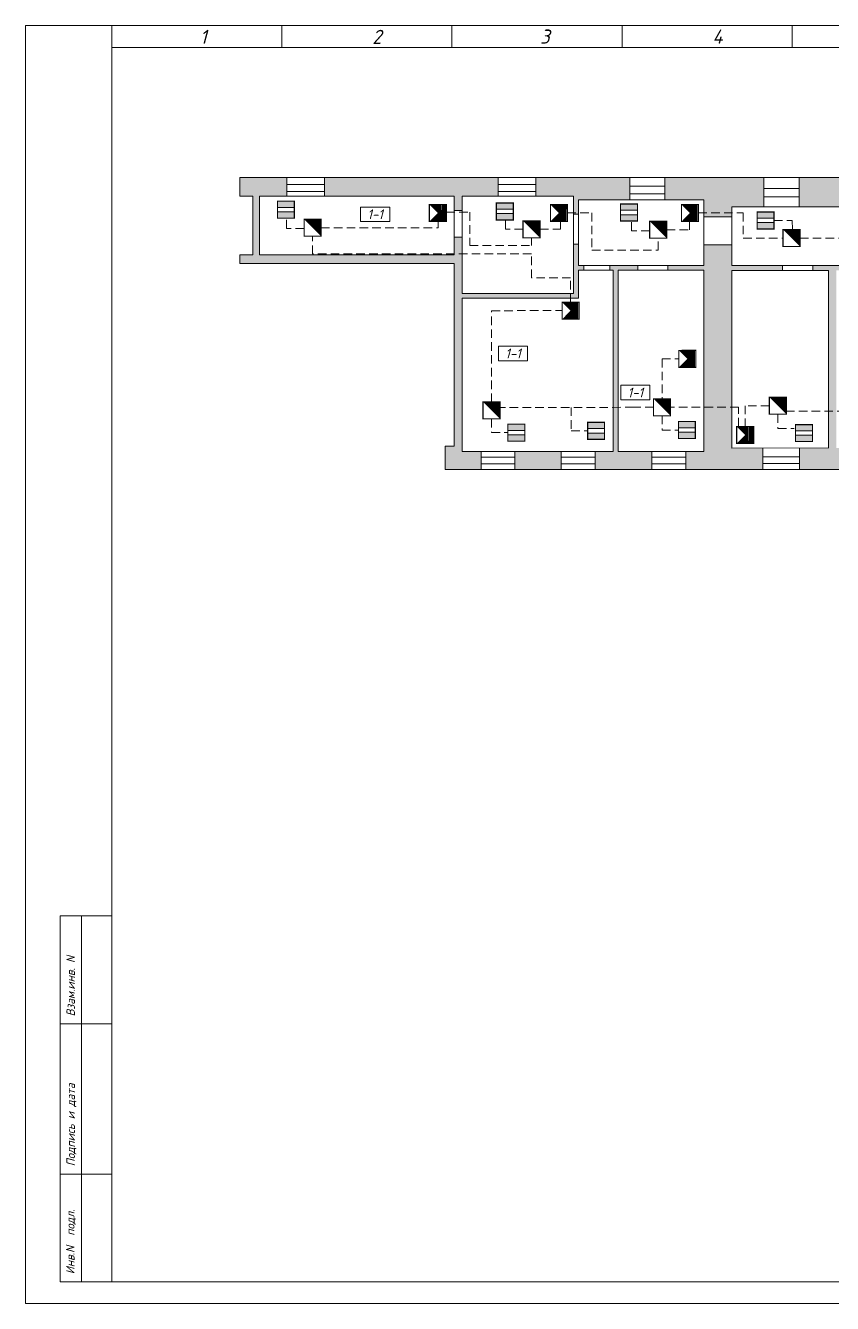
# Model space of a CAD drawing. Header units: inches. Extents: x 859 to 2125, y 393 to 1751.
# Drawn here: x 1092.2 to 1152.2, y 1275.6 to 1370.6 of the extents above; entities that cross this region are included whole.
import ezdxf

# ---------------------------------------------------------------- set-up
doc = ezdxf.new("R2010")
doc.units = ezdxf.units.IN
doc.header["$MEASUREMENT"] = 0
doc.linetypes.add('Caddy_Solid', pattern=[0])
doc.linetypes.add('HIDDEN2', pattern=[4.7625, 3.175, -1.5875])
doc.layers.get('0').transparency = 0.7
doc.layers.add('BLK_12_THHN', color=9, linetype='Continuous')
doc.layers.add('DESC', color=7, linetype='Continuous')
doc.styles.get("Standard").update_dxf_attribs({"font": 'GOST_Common Italic_0.ttf'})

# ---------------------------------------------------------------- blocks, each defined once
blk = doc.blocks.new('Объем')
at = {"const_width": 0.2}
blk.add_lwpolyline([(0, 0), (0, 3), (3, 3), (3, 0)], close=True, dxfattribs=at)
for points in [[(0.21, 2.94), (0.21, 0.09)], [(0.41, 2.94), (0.41, 0.09)], [(0.61, 2.94), (0.61, 0.09)], [(0.8, 2.94), (0.8, 0.09)], [(1.01, 2.94), (1.01, 0.09)], [(1.21, 2.94), (1.21, 0.09)], [(1.39, 1.52), (2.81, 2.97)], [(1.39, 2.94), (1.39, 0.09)], [(1.56, 2.93), (1.56, 1.76)], [(1.76, 2.94), (1.76, 1.94)], [(1.94, 2.95), (1.94, 2.15)], [(2.13, 2.93), (2.13, 2.33)], [(2.3, 2.93), (2.3, 2.52)], [(2.49, 2.94), (2.49, 2.7)], [(1.39, 1.48), (2.82, 0.03)], [(1.56, 0.09), (1.56, 1.25)], [(1.74, 0.06), (1.74, 1.05)], [(1.94, 0.06), (1.94, 0.87)], [(2.13, 0.05), (2.13, 0.66)], [(2.31, 0.06), (2.31, 0.48)], [(2.49, 0.07), (2.49, 0.29)]]:
    blk.add_lwpolyline(points, dxfattribs=at)
blk = doc.blocks.new('Звуковой')
blk.add_lwpolyline([(0.1, 2.9, 0, 4, 0), (1.5, 1.51, 4, 4, 0)], format="xyseb")
at = {"const_width": 0.2}
blk.add_lwpolyline([(0, 0), (0, 3), (3, 3), (3, 0)], close=True, dxfattribs=at)

msp = doc.modelspace()

# ---------------------------------------------------------------- hatches: boundary and pattern name
at = {"layer": 'DESC'}
h = msp.add_hatch(color=0, dxfattribs=at)
h.dxf.hatch_style = 1
h.paths.add_polyline_path([(1206.217, 1356.991), (1206.217, 1355.137), (1208.785, 1355.137), (1208.785, 1359.302), (1191.217, 1359.302), (1191.217, 1356.991)])
h.paths.add_polyline_path([(1182.685, 1356.991), (1182.685, 1359.302), (1164.272, 1359.302), (1164.272, 1357.114), (1174.584, 1357.114), (1174.584, 1356.485), (1176.558, 1356.485), (1176.558, 1356.991)])
h.paths.add_polyline_path([(1188.51, 1356.991), (1188.51, 1359.302), (1185.393, 1359.302), (1185.393, 1356.991)])
h.paths.add_polyline_path([(1161.651, 1357.114), (1161.651, 1359.302), (1149.719, 1359.302), (1149.719, 1357.114)])
h.paths.add_polyline_path([(1139.746, 1359.302), (1139.746, 1357.62), (1142.655, 1357.62), (1142.655, 1356.367), (1144.731, 1356.367), (1144.731, 1357.114), (1147.099, 1357.114), (1147.099, 1359.302)])
h.paths.add_polyline_path([(1144.731, 1352.382), (1148.5, 1352.382), (1148.5, 1352.742), (1144.731, 1352.742), (1144.731, 1354.297), (1142.655, 1354.297), (1142.655, 1352.742), (1139.974, 1352.742), (1139.974, 1352.389), (1142.655, 1352.389), (1142.655, 1338.921), (1141.308, 1338.921), (1141.308, 1337.565), (1147.019, 1337.565), (1147.019, 1339.172), (1144.731, 1339.163)])
h.paths.add_polyline_path([(1151.917, 1339.192), (1149.744, 1339.184), (1149.744, 1337.565), (1153.616, 1337.565), (1153.616, 1339.163), (1152.48, 1339.163), (1152.48, 1352.382), (1155.906, 1352.382), (1155.906, 1352.742), (1150.749, 1352.742), (1150.749, 1352.382), (1151.917, 1352.382)])
h.paths.add_polyline_path([(1167.41, 1352.382), (1171.695, 1352.382), (1171.695, 1352.742), (1162.486, 1352.742), (1162.486, 1352.382), (1167.022, 1352.382), (1167.022, 1339.163), (1165.252, 1339.163), (1165.252, 1337.565), (1169.647, 1337.565), (1169.647, 1339.163), (1167.41, 1339.163)])
h.paths.add_polyline_path([(1160.014, 1352.382), (1160.014, 1352.742), (1158.304, 1352.742), (1158.304, 1352.382)])
h.paths.add_polyline_path([(1135.66, 1352.742), (1135.66, 1352.389), (1135.909, 1352.389), (1135.909, 1338.921), (1134.569, 1338.921), (1134.569, 1337.565), (1138.784, 1337.565), (1138.784, 1338.921), (1136.289, 1338.921), (1136.289, 1352.389), (1137.736, 1352.389), (1137.736, 1352.742)])
h.paths.add_polyline_path([(1124.693, 1350.314), (1133.327, 1350.314), (1133.327, 1352.389), (1133.721, 1352.389), (1133.721, 1352.742), (1133.321, 1352.742), (1133.321, 1354.336), (1132.961, 1354.336), (1132.961, 1350.674), (1124.693, 1350.674), (1124.693, 1354.863), (1124.079, 1354.863), (1124.079, 1353.536), (1109.624, 1353.536), (1109.624, 1357.908), (1111.667, 1357.908), (1111.667, 1359.302), (1108.17, 1359.302), (1108.17, 1357.908), (1109.13, 1357.908), (1109.13, 1353.541), (1108.17, 1353.541), (1108.17, 1352.892), (1124.079, 1352.892), (1124.079, 1339.3), (1123.419, 1339.3), (1123.419, 1337.565), (1126.086, 1337.565), (1126.086, 1338.921), (1124.693, 1338.921)])
h.paths.add_polyline_path([(1124.079, 1357.908), (1124.079, 1356.827), (1124.693, 1356.827), (1124.693, 1357.908), (1127.369, 1357.908), (1127.369, 1359.302), (1114.466, 1359.302), (1114.466, 1357.908)], flags=17)
h.paths.add_polyline_path([(1137.134, 1357.62), (1137.134, 1359.302), (1130.169, 1359.302), (1130.169, 1357.908), (1132.961, 1357.908), (1132.961, 1356.555), (1133.321, 1356.555), (1133.321, 1357.62)])
h.paths.add_polyline_path([(1128.609, 1338.921), (1128.609, 1337.565), (1132.046, 1337.565), (1132.046, 1338.921)], flags=17)
h.paths.add_polyline_path([(1158.072, 1337.565), (1158.072, 1339.163), (1156.34, 1339.163), (1156.34, 1337.565)])
h.paths.add_polyline_path([(1162.528, 1337.565), (1162.528, 1339.163), (1160.796, 1339.163), (1160.796, 1337.565)])
at = {"layer": 'DESC', "lineweight": 15}
h = msp.add_hatch(color=0, dxfattribs=at)
h.dxf.hatch_style = 1
h.paths.add_polyline_path([(1110.957, 1356.735), (1110.957, 1356.267), (1112.217, 1356.267), (1112.217, 1356.735)])
h.paths.add_polyline_path([(1112.217, 1357.06), (1112.217, 1357.527), (1110.957, 1357.527), (1110.957, 1357.06)])
h = msp.add_hatch(color=0, dxfattribs=at)
h.dxf.hatch_style = 1
h.paths.add_polyline_path([(1127.223, 1356.604), (1127.223, 1356.136), (1128.483, 1356.136), (1128.483, 1356.604)])
h.paths.add_polyline_path([(1128.483, 1356.929), (1128.483, 1357.396), (1127.223, 1357.396), (1127.223, 1356.929)])
h = msp.add_hatch(color=0, dxfattribs=at)
h.dxf.hatch_style = 1
h.paths.add_polyline_path([(1136.457, 1356.526), (1136.457, 1356.058), (1137.717, 1356.058), (1137.717, 1356.526)])
h.paths.add_polyline_path([(1137.717, 1356.851), (1137.717, 1357.318), (1136.457, 1357.318), (1136.457, 1356.851)])
h = msp.add_hatch(color=0, dxfattribs=at)
h.dxf.hatch_style = 1
h.paths.add_polyline_path([(1146.599, 1355.934), (1146.599, 1355.467), (1147.859, 1355.467), (1147.859, 1355.934)])
h.paths.add_polyline_path([(1147.859, 1356.259), (1147.859, 1356.726), (1146.599, 1356.726), (1146.599, 1356.259)])
h = msp.add_hatch(color=0, dxfattribs=at)
h.dxf.hatch_style = 1
h.paths.add_polyline_path([(1134.009, 1340.29), (1134.009, 1339.822), (1135.269, 1339.822), (1135.269, 1340.29)])
h.paths.add_polyline_path([(1135.269, 1340.615), (1135.269, 1341.082), (1134.009, 1341.082), (1134.009, 1340.615)])
h = msp.add_hatch(color=0, dxfattribs=at)
h.dxf.hatch_style = 1
h.paths.add_polyline_path([(1140.754, 1340.348), (1140.754, 1339.88), (1142.014, 1339.88), (1142.014, 1340.348)])
h.paths.add_polyline_path([(1142.014, 1340.673), (1142.014, 1341.14), (1140.754, 1341.14), (1140.754, 1340.673)])
h = msp.add_hatch(color=0, dxfattribs=at)
h.dxf.hatch_style = 1
h.paths.add_polyline_path([(1128.075, 1340.149), (1128.075, 1339.681), (1129.335, 1339.681), (1129.335, 1340.149)])
h.paths.add_polyline_path([(1129.335, 1340.474), (1129.335, 1340.941), (1128.075, 1340.941), (1128.075, 1340.474)])
h = msp.add_hatch(color=0, dxfattribs=at)
h.dxf.hatch_style = 1
h.paths.add_polyline_path([(1149.455, 1340.122), (1149.455, 1339.654), (1150.715, 1339.654), (1150.715, 1340.122)])
h.paths.add_polyline_path([(1150.715, 1340.447), (1150.715, 1340.914), (1149.455, 1340.914), (1149.455, 1340.447)])

# ---------------------------------------------------------------- linework, layer by layer
at = {"layer": 'BLK_12_THHN', "color": 0, "lineweight": 15}
for p, q in [((1108.17, 1357.908), (1108.17, 1359.302)), ((1108.17, 1359.302), (1208.785, 1359.302)), ((1111.667, 1357.908), (1111.667, 1359.302)), ((1114.466, 1357.908), (1114.466, 1359.302)), ((1127.369, 1357.908), (1127.369, 1359.302)), ((1130.169, 1357.908), (1130.169, 1359.302)), ((1137.134, 1357.62), (1137.134, 1359.302)), ((1139.746, 1357.62), (1139.746, 1359.302)), ((1147.099, 1357.114), (1147.099, 1359.302)), ((1149.719, 1357.114), (1149.719, 1359.302)), ((1114.466, 1358.769), (1111.667, 1358.769)), ((1114.466, 1358.263), (1111.667, 1358.263)), ((1130.169, 1358.769), (1127.369, 1358.769)), ((1130.169, 1358.263), (1127.369, 1358.263)), ((1139.746, 1358.636), (1137.134, 1358.636)), ((1149.719, 1358.485), (1147.099, 1358.485)), ((1109.13, 1357.908), (1108.17, 1357.908)), ((1109.13, 1353.541), (1109.13, 1357.908)), ((1124.079, 1357.908), (1109.624, 1357.908)), ((1109.624, 1357.908), (1109.624, 1353.536)), ((1124.079, 1353.536), (1124.079, 1357.908)), ((1124.693, 1357.908), (1124.693, 1350.674)), ((1132.961, 1357.908), (1124.693, 1357.908)), ((1132.961, 1350.674), (1132.961, 1357.908)), ((1133.321, 1352.742), (1133.321, 1357.62)), ((1133.321, 1357.62), (1142.655, 1357.62)), ((1139.746, 1358.077), (1137.134, 1358.077)), ((1142.655, 1357.62), (1142.655, 1352.742)), ((1149.719, 1357.85), (1147.099, 1357.85)), ((1124.693, 1356.827), (1124.079, 1356.827)), ((1133.321, 1356.555), (1132.961, 1356.555)), ((1144.731, 1356.367), (1142.655, 1356.367)), ((1144.731, 1352.742), (1144.731, 1357.114)), ((1144.731, 1357.114), (1174.584, 1357.114)), ((1124.693, 1354.863), (1124.079, 1354.863)), ((1133.321, 1354.336), (1132.961, 1354.336)), ((1108.17, 1352.892), (1108.17, 1353.541)), ((1108.17, 1353.541), (1109.13, 1353.541)), ((1109.624, 1353.536), (1124.079, 1353.536)), ((1144.731, 1354.297), (1142.655, 1354.297)), ((1124.079, 1352.892), (1108.17, 1352.892)), ((1124.079, 1339.3), (1124.079, 1352.892)), ((1142.655, 1352.742), (1133.321, 1352.742)), ((1133.721, 1352.389), (1133.721, 1352.742)), ((1135.66, 1352.389), (1135.66, 1352.742)), ((1137.736, 1352.389), (1137.736, 1352.742)), ((1139.974, 1352.389), (1139.974, 1352.742)), ((1174.584, 1352.742), (1144.731, 1352.742)), ((1148.5, 1352.382), (1148.5, 1352.742)), ((1150.749, 1352.382), (1150.749, 1352.742)), ((1133.327, 1350.314), (1133.327, 1352.389)), ((1133.327, 1352.389), (1135.909, 1352.389)), ((1135.909, 1352.389), (1135.909, 1338.921)), ((1136.289, 1338.921), (1136.289, 1352.389)), ((1136.289, 1352.389), (1142.655, 1352.389)), ((1142.655, 1352.389), (1142.655, 1338.921)), ((1151.917, 1352.382), (1144.731, 1352.382)), ((1144.731, 1352.382), (1144.731, 1339.163)), ((1151.917, 1339.163), (1151.917, 1352.382)), ((1124.693, 1350.674), (1132.961, 1350.674)), ((1124.693, 1338.921), (1124.693, 1350.314)), ((1124.693, 1350.314), (1133.327, 1350.314)), ((1123.419, 1337.565), (1123.419, 1339.3)), ((1123.419, 1339.3), (1124.079, 1339.3)), ((1144.731, 1339.163), (1151.917, 1339.192)), ((1147.019, 1337.565), (1147.019, 1339.163)), ((1149.744, 1337.565), (1149.744, 1339.163)), ((1135.909, 1338.921), (1124.693, 1338.921)), ((1126.086, 1337.565), (1126.086, 1338.921)), ((1128.609, 1338.484), (1126.086, 1338.484)), ((1128.609, 1337.565), (1128.609, 1338.921)), ((1132.046, 1337.565), (1132.046, 1338.921)), ((1134.569, 1338.484), (1132.046, 1338.484)), ((1134.569, 1337.565), (1134.569, 1338.921)), ((1142.655, 1338.921), (1136.289, 1338.921)), ((1138.784, 1337.565), (1138.784, 1338.921)), ((1141.308, 1338.484), (1138.784, 1338.484)), ((1141.308, 1337.565), (1141.308, 1338.921)), ((1149.744, 1338.52), (1147.019, 1338.52)), ((1174.561, 1337.565), (1123.419, 1337.565)), ((1128.609, 1338.001), (1126.086, 1338.001)), ((1134.569, 1338.001), (1132.046, 1338.001)), ((1141.308, 1338.001), (1138.784, 1338.001)), ((1149.744, 1338.026), (1147.019, 1338.026))]:
    msp.add_line(p, q, dxfattribs=at)
at = {"layer": 'DESC', "linetype": 'Caddy_Solid', "lineweight": 15}
for p, q in [((1098.644, 1368.993), (1098.644, 1370.593)), ((1111.284, 1368.993), (1111.284, 1370.593)), ((1123.924, 1368.993), (1123.924, 1370.593)), ((1136.564, 1368.993), (1136.564, 1370.593)), ((1149.204, 1368.993), (1149.204, 1370.593)), ((1098.644, 1368.973), (1225.044, 1368.973)), ((1098.644, 1368.973), (1098.644, 1277.153)), ((1094.804, 1277.172), (1094.804, 1304.372)), ((1094.804, 1304.372), (1098.644, 1304.372)), ((1096.404, 1304.372), (1096.404, 1277.172)), ((1094.804, 1296.353), (1098.644, 1296.353)), ((1094.804, 1285.172), (1098.644, 1285.172)), ((1225.044, 1277.153), (1094.804, 1277.153))]:
    msp.add_line(p, q, dxfattribs=at)
at = {"layer": 'DESC', "color": 0, "linetype": 'HIDDEN2', "lineweight": 15, "ltscale": 0.2}
for p, q in [((1111.644, 1355.503), (1111.644, 1356.234)), ((1123.507, 1356.702), (1125.25, 1356.702)), ((1125.25, 1356.702), (1125.25, 1354.234)), ((1132.506, 1356.659), (1134.319, 1356.659)), ((1134.319, 1356.659), (1134.319, 1353.9)), ((1142.241, 1356.654), (1145.575, 1356.654)), ((1145.575, 1356.654), (1145.575, 1354.789)), ((1112.94, 1355.503), (1111.644, 1355.503)), ((1114.2, 1355.556), (1122.906, 1355.556)), ((1122.906, 1355.556), (1122.905, 1356.023)), ((1127.906, 1355.441), (1127.906, 1356.119)), ((1129.208, 1355.441), (1127.906, 1355.441)), ((1130.468, 1355.441), (1131.999, 1355.441)), ((1131.999, 1355.441), (1131.999, 1356.059)), ((1137.265, 1355.336), (1137.265, 1356.083)), ((1138.623, 1355.336), (1137.265, 1355.336)), ((1139.883, 1355.405), (1141.585, 1355.405)), ((1141.585, 1355.405), (1141.584, 1356.023)), ((1147.859, 1356.097), (1149.203, 1356.097)), ((1149.203, 1356.097), (1149.224, 1355.419)), ((1113.57, 1353.604), (1113.57, 1354.926)), ((1129.838, 1354.234), (1129.838, 1354.811)), ((1139.253, 1353.9), (1139.253, 1354.775)), ((1145.575, 1354.789), (1148.526, 1354.789)), ((1149.786, 1354.789), (1162.777, 1354.789)), ((1129.838, 1353.604), (1113.57, 1353.604)), ((1125.25, 1354.234), (1129.838, 1354.234)), ((1129.838, 1351.822), (1129.838, 1353.604)), ((1134.319, 1353.9), (1139.253, 1353.9)), ((1132.742, 1351.822), (1129.838, 1351.822)), ((1132.742, 1350.016), (1132.742, 1351.822)), ((1126.864, 1349.385), (1132.114, 1349.396)), ((1126.864, 1342.598), (1126.864, 1349.385)), ((1139.539, 1345.803), (1139.539, 1342.83)), ((1139.539, 1345.803), (1140.754, 1345.803)), ((1137.421, 1342.2), (1127.494, 1342.194)), ((1132.795, 1342.197), (1132.795, 1340.452)), ((1138.909, 1342.2), (1137.421, 1342.2)), ((1145.23, 1342.2), (1140.169, 1342.2)), ((1145.23, 1340.775), (1145.23, 1342.2)), ((1147.514, 1342.316), (1145.713, 1342.316)), ((1145.713, 1342.316), (1145.716, 1340.776)), ((1126.864, 1341.338), (1126.864, 1340.335)), ((1139.539, 1341.57), (1139.539, 1340.51)), ((1148.144, 1341.686), (1148.144, 1340.626)), ((1162.718, 1341.924), (1148.774, 1341.924)), ((1126.864, 1340.335), (1128.078, 1340.335)), ((1132.795, 1340.452), (1134.009, 1340.452)), ((1139.539, 1340.51), (1140.754, 1340.51)), ((1148.144, 1340.626), (1149.359, 1340.626))]:
    msp.add_line(p, q, dxfattribs=at)
at = {"layer": 'DESC', "lineweight": 15}
msp.add_lwpolyline([(1092.244, 1275.553), (1226.644, 1275.553), (1226.644, 1370.593), (1092.244, 1370.593)], close=True, dxfattribs=at)
at = {"layer": 'DESC', "color": 0, "lineweight": 15, "const_width": 0.084}
for points in [[(1110.957, 1357.527), (1112.217, 1357.527), (1112.217, 1356.267), (1110.957, 1356.267), (1110.957, 1357.527)], [(1127.223, 1357.396), (1128.483, 1357.396), (1128.483, 1356.136), (1127.223, 1356.136), (1127.223, 1357.396)], [(1136.457, 1357.318), (1137.717, 1357.318), (1137.717, 1356.058), (1136.457, 1356.058), (1136.457, 1357.318)], [(1146.599, 1356.726), (1147.859, 1356.726), (1147.859, 1355.467), (1146.599, 1355.467), (1146.599, 1356.726)], [(1134.009, 1341.082), (1135.269, 1341.082), (1135.269, 1339.822), (1134.009, 1339.822), (1134.009, 1341.082)], [(1140.754, 1341.14), (1142.014, 1341.14), (1142.014, 1339.88), (1140.754, 1339.88), (1140.754, 1341.14)], [(1128.075, 1340.941), (1129.335, 1340.941), (1129.335, 1339.681), (1128.075, 1339.681), (1128.075, 1340.941)], [(1149.455, 1340.914), (1150.715, 1340.914), (1150.715, 1339.654), (1149.455, 1339.654), (1149.455, 1340.914)]]:
    msp.add_lwpolyline(points, dxfattribs=at)
at = {"layer": 'DESC', "color": 0, "lineweight": 15}
for points in [[(1110.957, 1357.527), (1112.217, 1357.527), (1112.217, 1357.06), (1110.957, 1357.06)], [(1127.223, 1357.396), (1128.483, 1357.396), (1128.483, 1356.929), (1127.223, 1356.929)], [(1136.457, 1357.318), (1137.717, 1357.318), (1137.717, 1356.851), (1136.457, 1356.851)], [(1112.217, 1356.267), (1110.957, 1356.267), (1110.957, 1356.735), (1112.217, 1356.735)], [(1128.483, 1356.136), (1127.223, 1356.136), (1127.223, 1356.604), (1128.483, 1356.604)], [(1137.717, 1356.058), (1136.457, 1356.058), (1136.457, 1356.526), (1137.717, 1356.526)], [(1146.599, 1356.726), (1147.859, 1356.726), (1147.859, 1356.259), (1146.599, 1356.259)], [(1147.859, 1355.467), (1146.599, 1355.467), (1146.599, 1355.934), (1147.859, 1355.934)], [(1134.009, 1341.082), (1135.269, 1341.082), (1135.269, 1340.615), (1134.009, 1340.615)], [(1140.754, 1341.14), (1142.014, 1341.14), (1142.014, 1340.673), (1140.754, 1340.673)], [(1128.075, 1340.941), (1129.335, 1340.941), (1129.335, 1340.474), (1128.075, 1340.474)], [(1129.335, 1339.681), (1128.075, 1339.681), (1128.075, 1340.149), (1129.335, 1340.149)], [(1135.269, 1339.822), (1134.009, 1339.822), (1134.009, 1340.29), (1135.269, 1340.29)], [(1142.014, 1339.88), (1140.754, 1339.88), (1140.754, 1340.348), (1142.014, 1340.348)], [(1149.455, 1340.914), (1150.715, 1340.914), (1150.715, 1340.447), (1149.455, 1340.447)], [(1150.715, 1339.654), (1149.455, 1339.654), (1149.455, 1340.122), (1150.715, 1340.122)]]:
    msp.add_lwpolyline(points, close=True, dxfattribs=at)
for points in [[(1117.139, 1357.098), (1119.299, 1357.098), (1119.299, 1356.018), (1117.139, 1356.018), (1117.139, 1357.098)], [(1127.386, 1346.745), (1129.546, 1346.745), (1129.546, 1345.665), (1127.386, 1345.665), (1127.386, 1346.745)], [(1136.474, 1343.838), (1138.634, 1343.838), (1138.634, 1342.758), (1136.474, 1342.758), (1136.474, 1343.838)]]:
    msp.add_lwpolyline(points, dxfattribs=at)

# ---------------------------------------------------------------- block references
at = {"layer": 'DESC', "color": 0}
for name, p, xscale, yscale, zscale, rotation in [('Объем', (1123.509, 1356.024), -0.419976000000051, 0.419976000000006, 0.4199760000000001, 0.1201887995922668), ('Объем', (1132.507, 1356.024), -0.419976000000051, 0.419976000000006, 0.4199760000000001, 0.1201887995922668), ('Объем', (1142.242, 1356.024), -0.419976000000051, 0.419976000000006, 0.4199760000000001, 0.1201887995922668), ('Звуковой', (1112.94, 1356.186), 0.4199975999999516, 0.4199975999999516, 0.4199975999999516, 270), ('Звуковой', (1129.208, 1356.071), 0.4199975999999516, 0.4199975999999516, 0.4199975999999516, 270), ('Звуковой', (1138.623, 1356.035), 0.4199975999999516, 0.4199975999999516, 0.4199975999999516, 270), ('Звуковой', (1148.526, 1355.419), 0.4199975999999516, 0.4199975999999516, 0.4199975999999516, 270), ('Объем', (1133.375, 1348.758), -0.419976000000051, 0.419976000000006, 0.4199760000000001, 0.1201887995922668), ('Объем', (1142.045, 1345.176), -0.419976000000051, 0.419976000000006, 0.4199760000000001, 0.1201887995922668), ('Звуковой', (1126.234, 1342.598), 0.4199975999999516, 0.4199975999999516, 0.4199975999999516, 270), ('Звуковой', (1138.909, 1342.83), 0.4199975999999516, 0.4199975999999516, 0.4199975999999516, 270), ('Звуковой', (1147.514, 1342.946), 0.4199975999999516, 0.4199975999999516, 0.4199975999999516, 270), ('Объем', (1146.345, 1339.517), -0.419976000000051, 0.419976000000006, 0.4199760000000001, 0.1201887995922668)]:
    msp.add_blockref(name, p, dxfattribs=dict(at, xscale=xscale, yscale=yscale, zscale=zscale, rotation=rotation))

# ---------------------------------------------------------------- texts
at = {"layer": 'DESC', "lineweight": 13}
for s, p in [('1', (1105.204, 1369.23)), ('2', (1118.004, 1369.23)), ('3', (1130.484, 1369.249)), ('4', (1143.284, 1369.249))]:
    msp.add_text(s, height=1.048, dxfattribs=at).set_placement(p)
for s, p in [('Взам.инв. N', (1095.911, 1296.905)), ('Подпись и дата', (1095.913, 1285.754)), ('Инв.N  подл.', (1095.882, 1277.727))]:
    msp.add_text(s, height=0.6288, rotation=90, dxfattribs=at).set_placement(p)
at = {"layer": 'DESC', "color": 0, "char_height": 0.72, "width": 2.16, "attachment_point": 5}
for insert in [(1118.219, 1356.558), (1128.466, 1346.205), (1137.554, 1343.298)]:
    msp.add_mtext('1-1', dxfattribs=dict(at, insert=insert))

doc.saveas('drawing.dxf')
